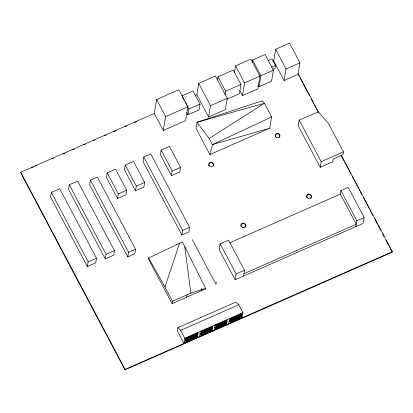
<?xml version="1.0" encoding="UTF-8"?>
<svg xmlns="http://www.w3.org/2000/svg" width="413" height="413" viewBox="0 0 413 413"><rect width="100%" height="100%" fill="white"/><g stroke="black" fill="none" stroke-linecap="round" stroke-linejoin="round"><path stroke-width="0.62" d="M154.286 113.43L163.305 130.472L185.582 120.663L187.905 106.786L178.886 89.745L156.61 99.554L154.286 113.43L20.722 172.247L20.65 172.68L124.984 369.841L392.278 252.142L392.35 251.708L341.102 154.865M51.367 192.427L50.593 197.053L87.36 266.53L95.713 262.854L96.487 258.228L59.72 188.746L51.367 192.427L88.134 261.904L87.36 266.53M69.301 184.792L68.527 189.422L105.294 258.899L113.647 255.219L114.422 250.593L77.654 181.116L69.301 184.792L106.069 254.274L105.294 258.899M90.426 180.176L89.652 184.802L127.803 256.901L134.767 253.84L135.541 249.215L97.385 177.11L90.426 180.176L128.577 252.276L127.803 256.901M107.23 172.902L106.456 177.528L117.555 198.503L125.908 194.822L126.683 190.197L115.583 169.222L107.23 172.902L118.33 193.878L117.555 198.503M125.201 165.164L124.427 169.789L135.526 190.765L143.879 187.084L144.653 182.458L133.554 161.483L125.201 165.164L136.3 186.139L135.526 190.765M143.807 156.997L143.032 161.622L181.88 235.033L188.839 231.967L189.613 227.341L150.766 153.93L143.807 156.997L182.654 230.408L181.88 235.033M163.305 130.472L165.628 116.595L156.61 99.554M161.106 150.053L160.332 154.679L171.431 175.654L179.784 171.973L180.558 167.348L169.459 146.372L161.106 150.053L172.206 171.028L171.431 175.654M124.984 369.841L125.056 369.408L20.722 172.247M148.665 257.996L148.494 259.018L172.082 303.591L205.493 288.878L205.591 288.3L184.787 246.706L182.293 241.992L148.665 257.996L164.952 287.071L172.469 301.278L172.082 303.591M184.632 101.04L181.916 95.909L193.052 91.005L199.99 104.112L199.025 109.894L187.884 114.799L188.855 109.017L185.236 102.176M196.831 94.696L198.715 83.421L215.421 76.064L227.217 98.351L225.328 109.626L208.622 116.982L196.831 94.696L195.251 95.393M208.622 116.982L210.511 105.707L198.715 83.421M217.496 79.885L218.012 76.803L233.324 70.055L240.955 84.479L239.406 93.73L227.036 99.177M177.76 327.69L177.244 330.777L183.961 343.466L184.828 338.262L180.651 330.369L177.76 327.69L235.916 302.084L238.802 304.763L242.983 312.656L242.111 317.86M186.697 297.154L187.084 294.841M225.023 94.923L225.643 91.221L218.012 76.803M186.583 340.952L196.33 336.662L196.232 337.24L186.485 341.53L185.989 339.832M186.924 338.892L187.022 338.314L196.769 334.024L196.671 334.602L186.924 338.892L186.33 337.772M234.393 72.853L235.565 65.858L250.882 59.116L259.896 76.157L257.769 88.878L242.457 95.62L239.752 90.509M201.317 290.716L201.704 288.403M197.781 334.788L198.121 332.764L185.592 338.278L185.251 340.302L197.781 334.788L196.893 333.1M197.419 337.369L197.755 335.346L185.225 340.864L184.89 342.888L197.419 337.369L196.526 335.686M198.09 337.648L198.163 337.214M210.945 330.224L210.852 330.803L201.105 335.093L201.203 334.515L210.945 330.224L210.351 329.104M201.642 331.876L211.384 327.586L211.291 328.165L201.544 332.455L201.043 330.756M242.457 95.62L244.584 82.899L235.565 65.858M243.541 276.044L244.506 270.262L228.549 240.108L220.144 243.809L219.179 249.591L235.131 279.746L363.213 223.345L364.178 217.563L348.221 187.414L340.926 190.625L340.348 194.095L356.3 224.249L243.928 273.731M252.142 62.425L252.549 59.983L265.079 54.47L273.401 70.2L271.563 81.185L259.034 86.704L258.14 85.016M216.319 281.965L215.932 284.278L192.35 239.71M212.401 328.35L212.736 326.327L200.207 331.84L199.871 333.869L212.401 328.35L211.508 326.662M212.034 330.937L212.375 328.908L199.846 334.427L199.505 336.45L212.034 330.937L211.146 329.249M213.216 330.989L213.289 330.555M215.72 328.66L215.818 328.082L225.565 323.787L225.467 324.365L215.72 328.66L215.127 327.535M225.41 320.029L225.906 321.727L216.159 326.022L215.663 324.319M259.034 86.704L260.871 75.718L252.549 59.983M227.016 321.913L227.356 319.889L214.827 325.408L214.486 327.432L227.016 321.913L226.128 320.23M226.654 324.499L226.99 322.476L214.461 327.989L214.125 330.013L226.654 324.499L225.761 322.811M227.63 324.639L227.702 324.205M235.131 279.746L236.102 273.964L220.144 243.809M273.685 60.856L275.621 49.292L289.544 43.158L299.946 62.822L298.01 74.392L284.092 80.52L273.685 60.856L272.642 61.315M230.439 321.644L240.18 317.354L240.087 317.933L230.34 322.223L229.845 320.519M240.619 314.716L240.526 315.295L230.779 319.585L230.877 319.006L240.619 314.716L240.025 313.591M268.094 60.639L272.079 58.883L275.548 65.44L275.063 68.331L272.786 69.332M269.735 128.206L271.62 116.931L264.397 103.281L262.456 100.767L197.011 122.274L195.994 128.35L209.871 154.565L269.735 128.206L212.452 144.602L209.871 154.565M241.636 315.475L241.972 313.452L229.442 318.97L229.107 320.994L241.636 315.475L240.743 313.792M241.269 318.062L241.61 316.038L229.081 321.557L228.74 323.58L241.269 318.062L240.381 316.373M284.092 80.52L286.028 68.956L275.621 49.292M299.157 120.075L298.212 125.717L320.225 167.306L332.754 161.793L333.224 158.974L342.971 154.679L343.44 151.86L328.18 123.022L318.18 111.938L299.157 120.075L321.169 161.669L320.225 167.306M355.913 226.561L356.884 220.774L340.926 190.625M164.952 287.071L179.598 243.18M209.2 138.463L264.397 103.281L197.011 122.274L209.2 138.463L212.452 144.602L271.62 116.931M31.269 168.003L33.04 167.224M35.399 166.181L36.581 165.665M51.924 158.907L53.695 158.127M63.132 153.972L64.903 153.192M72.574 149.816L74.345 149.036M83.787 144.875L85.558 144.096M93.224 140.719L94.995 139.94M104.437 135.784L106.208 135.005M113.88 131.628L115.65 130.849M125.087 126.688L126.858 125.908M134.53 122.532L136.889 121.494M271.558 67.195L275.548 65.44M165.628 116.595L187.905 106.786M225.643 91.221L240.955 84.479M244.584 82.899L259.896 76.157M260.871 75.718L273.401 70.2M188.855 109.017L199.99 104.112M286.028 68.956L299.946 62.822M210.511 105.707L227.217 98.351M118.33 193.878L126.683 190.197M136.3 186.139L144.653 182.458M172.206 171.028L180.558 167.348M88.134 261.904L96.487 258.228M106.069 254.274L114.422 250.593M321.169 161.669L343.44 151.86M128.577 252.276L135.541 249.215M182.654 230.408L189.613 227.341M229.736 242.803L340.348 194.095M172.469 301.278L190.847 293.184L205.591 288.3M236.102 273.964L244.506 270.262M356.884 220.774L364.178 217.563M180.651 330.369L238.802 304.763M184.828 338.262L242.983 312.656M216.257 325.444L226.004 321.149M125.056 369.408L392.35 251.708M297.974 73.359L318.79 112.697M298.8 75.491L299.404 76.632M300.008 77.773L302.719 82.899M303.323 84.04L306.038 89.167M306.642 90.308L308.15 93.157M308.754 94.298L309.352 95.439M311.165 98.857L313.875 103.983M314.479 105.124L315.986 107.974M316.59 109.115L317.194 110.25M317.798 111.391L318.402 112.532M341.319 155.84L344.029 160.967M344.633 162.108L347.348 167.234M347.952 168.375L348.557 169.516M349.155 170.657L350.663 173.501M352.475 176.924L355.19 182.05M355.789 183.191L357.297 186.041M357.901 187.182L358.505 188.318M359.109 189.459L359.713 190.599M360.317 191.74L361.824 194.585M363.631 198.008L366.346 203.134M366.95 204.275L369.661 209.401M370.265 210.542L370.869 211.683M371.473 212.824L372.98 215.669M374.787 219.091L377.503 224.218M378.107 225.359L380.817 230.485M382.629 233.908L384.136 236.757M385.943 240.175L388.659 245.301M389.263 246.442L389.867 247.583M390.466 248.719L391.978 251.569M186.681 112.522L187.884 114.799M230.186 318.459L230.779 319.585M229.747 321.097L230.34 322.223M215.565 324.897L216.159 326.022M200.95 331.334L201.544 332.455M200.511 333.972L201.105 335.093M185.597 339.847L186.485 341.53M184.787 246.706L190.847 293.184M208.999 165.773A2.339 2.168 9.5 0 1 211.234 162.691A2.339 2.168 9.5 0 1 213.036 166.098M306.885 197.641A2.339 2.168 9.5 0 1 307.752 194.843A2.339 2.168 9.5 0 1 310.844 195.478A2.339 2.168 9.5 0 1 310.519 198.385M245.477 226.396A2.339 2.168 9.5 0 1 244.811 227.32M243.123 227.821A2.339 2.168 9.5 0 1 242.524 227.697M241.177 226.577A2.339 2.168 9.5 0 1 240.975 226.035M240.934 225.472A2.339 2.168 9.5 0 1 243.407 223.495A2.339 2.168 9.5 0 1 245.59 225.844M275.218 135.583A2.339 2.168 9.5 0 1 278.476 134.024A2.339 2.168 9.5 0 1 279.338 137.39M275.347 136.703A2.339 2.168 9.5 0 1 275.203 136.151M209.412 165.819A2.339 2.168 9.5 0 0 213.376 165.164A2.339 2.168 9.5 0 0 210.697 162.283A2.339 2.168 9.5 0 0 209.412 165.819M307.298 197.688A2.339 2.168 9.5 0 0 311.257 197.032A2.339 2.168 9.5 0 0 308.578 194.151A2.339 2.168 9.5 0 0 307.298 197.688M241.59 226.618A2.339 2.168 9.5 0 0 245.549 225.963A2.339 2.168 9.5 0 0 242.87 223.087A2.339 2.168 9.5 0 0 241.59 226.618M276.127 137.199A2.339 2.168 9.5 0 0 279.9 135.944A2.339 2.168 9.5 0 0 276.762 133.502A2.339 2.168 9.5 0 0 276.127 137.199"/></g></svg>
